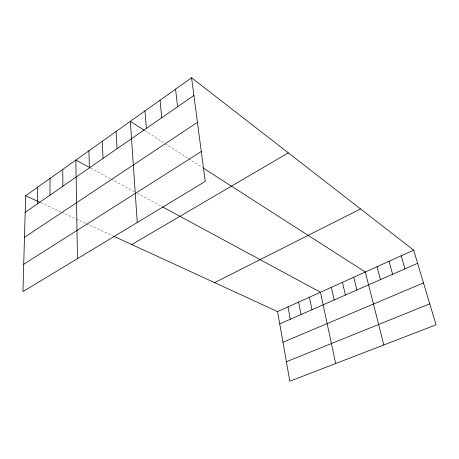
<?xml version="1.0" encoding="UTF-8"?>
<svg xmlns="http://www.w3.org/2000/svg" width="459" height="459" viewBox="0 0 459 459"><rect width="100%" height="100%" fill="white"/><g stroke="black" fill="none" stroke-linecap="round" stroke-linejoin="round"><path stroke-width="0.34" stroke-dasharray="2.29 1.72" d="M40.713 202.683L60.898 211.966M61.535 212.259L75.534 218.696M76.177 218.989L85.81 223.418M86.458 223.717L112.466 235.679M90.716 168.103L110.602 178.849M111.221 179.188L134.309 191.661M137.327 193.291L161.763 206.493M144.878 130.649L164.609 143.306M165.194 143.678L187.903 158.246M188.488 158.619L202.603 167.673"/><path stroke-width="0.69" d="M49.951 195.19L50.065 178.413M37.403 203.882L37.695 187.203M25.664 195.763L22.95 291.608L205.23 181.42L191.569 77.772L25.664 195.763L40.088 202.396M25.193 212.339L193.905 95.466M24.488 237.343L197.445 122.329M23.725 264.269L201.289 151.516M131.739 244.544L288.309 152.853M214.565 282.629L360.55 208.931M277.569 311.598L413.685 250.166L436.05 324.811L289.818 381.228L277.569 311.598L113.734 236.265M279.732 323.911L417.615 263.294M282.962 342.265L423.496 282.922M286.387 361.744L429.762 303.824M90.096 167.77L75.85 160.071L77.473 258.647M162.383 206.831L320.451 292.245L335.678 363.534M144.292 130.276L130.333 121.325L137.27 222.506M203.194 168.051L365.295 272.003L383.839 344.95M191.569 77.772L413.685 250.166M401.229 255.789L404.987 268.848M389.02 261.297L392.606 274.287M377.04 266.702L380.471 279.623M353.769 277.207L356.884 289.996M342.454 282.314L345.42 295.034M331.352 287.323L334.175 299.974M309.429 297.22L311.982 309.733M298.614 302.102L301.029 314.547M287.994 306.893L290.283 319.275M175.562 89.161L177.581 106.769M160.03 100.205L161.757 117.733M144.964 110.923L146.415 128.365M116.127 131.429L117.068 148.693M102.317 141.246L103.028 158.418M88.903 150.793L89.39 167.868M62.774 169.371L62.854 186.251"/></g></svg>
